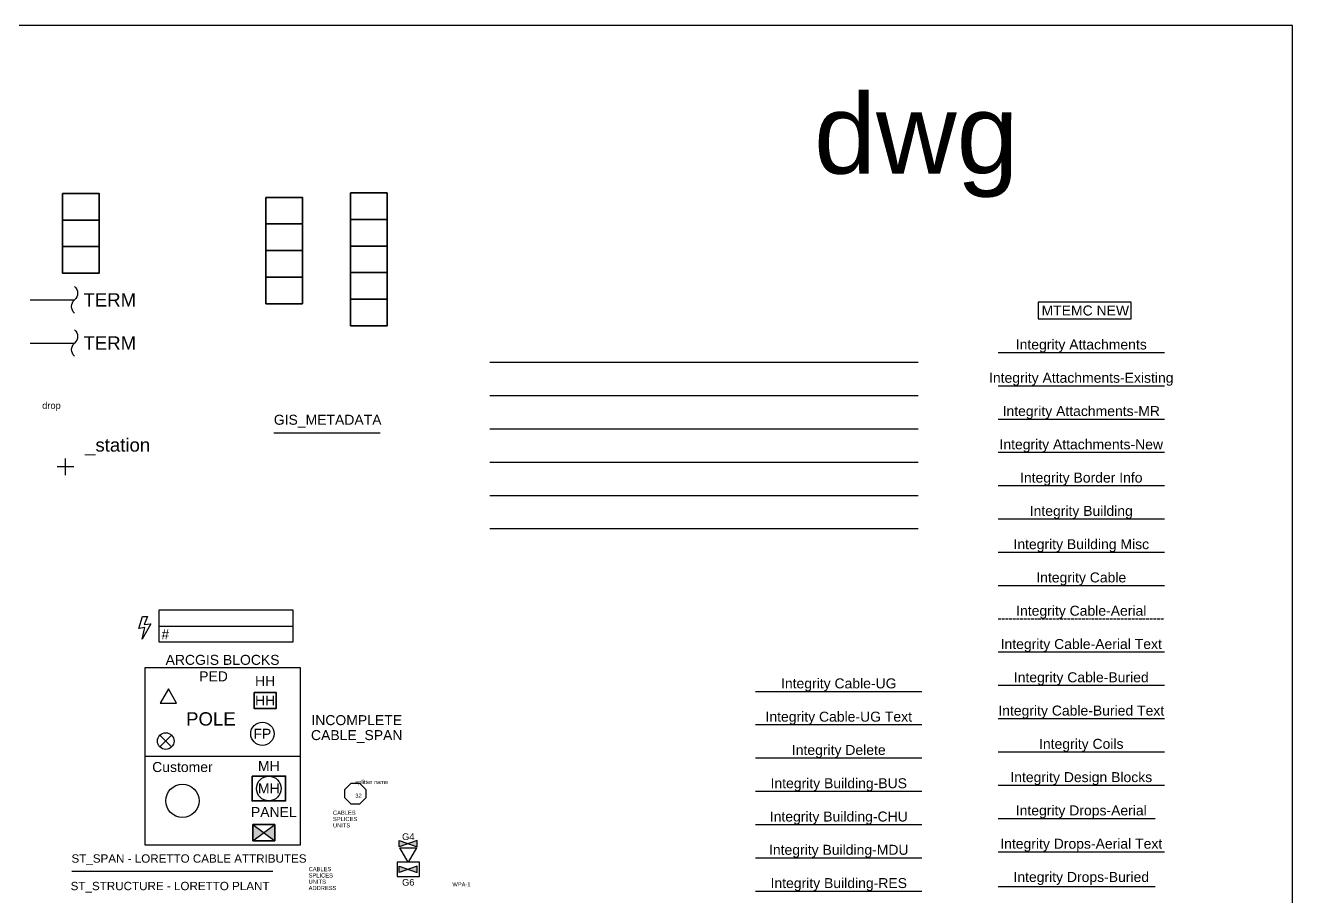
# Model space of a CAD drawing. Header units: inches. Extents: x 29 to 22121, y 36 to 12095.
# Drawn here: x 12860 to 13622, y 7367 to 7891 of the extents above; entities that cross this region are included whole.
import ezdxf
from ezdxf.enums import TextEntityAlignment as Align
from ezdxf.lldxf.tags import DXFTag

# ---------------------------------------------------------------- set-up
doc = ezdxf.new("R2018")
doc.units = ezdxf.units.IN
doc.header["$MEASUREMENT"] = 0
doc.linetypes.add('DASHDOT', pattern=[1, 0.5, -0.25, 0, -0.25])
doc.linetypes.add('HIDDEN', pattern=[0.375, 0.25, -0.125])
for name, color, linetype in [('_ArcPole', 6, 'Continuous'), ('Cables - Aerial', 1, 'Continuous'), ('Customers', 30, 'Continuous'), ('Integrity Attachments', 2, 'Continuous'), ('Integrity Attachments-Existing', 2, 'Continuous'), ('Integrity Attachments-MR', 1, 'Continuous'), ('Integrity Attachments-New', 4, 'Continuous'), ('Integrity Border Info', 40, 'HIDDEN'), ('Integrity Building', 3, 'Continuous'), ('Integrity Building Misc', 6, 'Continuous'), ('Integrity Building-BUS', 3, 'Continuous'), ('Integrity Building-CHU', 3, 'Continuous'), ('Integrity Building-MDU', 3, 'Continuous'), ('Integrity Building-RES', 3, 'Continuous'), ('Integrity Cable', 12, 'Continuous'), ('Integrity Cable-Aerial', 12, 'DASHDOT'), ('Integrity Cable-Aerial Text', 12, 'Continuous'), ('Integrity Cable-Buried', 12, 'Continuous'), ('Integrity Cable-Buried Text', 12, 'Continuous'), ('Integrity Coils', 12, 'Continuous'), ('Integrity Delete', 8, 'Continuous'), ('Integrity Design Blocks', 30, 'Continuous'), ('Integrity Drops-Aerial', 5, 'HIDDEN'), ('Integrity Drops-Aerial Text', 5, 'Continuous'), ('Integrity Drops-Buried', 32, 'HIDDEN'), ('Integrity Export  - ST_Structure', 7, 'Continuous'), ('Integrity Export - ST_Span', 7, 'Continuous'), ('Integrity Pole-Owner', 40, 'Continuous'), ('Integrity Proposed', 12, 'Continuous'), ('Integrity SmartGrid', 1, 'Continuous'), ('Integrity Terminals', 4, 'Continuous'), ('Utility - COMM', 40, 'Continuous'), ('Utility - GAS', 50, 'GAS_LINE'), ('Utility - PWR', 12, 'PWR_LINE'), ('Utility - STM Sewer', 80, 'STM_LINE'), ('Utility - SWR', 64, 'SWR_LINE'), ('Utility - WTR', 150, 'WTR_LINE')]:
    doc.layers.add(name, color=color, linetype=linetype)
doc.styles.get("Standard").update_dxf_attribs({"font": 'arial.ttf'})
tags = doc.linetypes.add('GAS_LINE', pattern='A,0.5,-0.2,["GAS",Standard,S=0.1,R=0,X=-0.1,Y=-0.05],-0.25', length=0.95).pattern_tags.tags
tags[6] = DXFTag(74, 10)
tags = doc.linetypes.add('PWR_LINE', pattern='A,0.5,-0.2,["PWR",Standard,S=0.1,R=0,X=-0.1,Y=-0.05],-0.25', length=0.95).pattern_tags.tags
tags[6] = DXFTag(74, 10)
tags = doc.linetypes.add('STM_LINE', pattern='A,0.5,-0.2,["STM",Standard,S=0.1,R=0,X=-0.1,Y=-0.05],-0.25', length=0.95).pattern_tags.tags
tags[6] = DXFTag(74, 10)
tags = doc.linetypes.add('SWR_LINE', pattern='A,0.5,-0.2,["SWR",Standard,S=0.1,R=0,X=-0.1,Y=-0.05],-0.25', length=0.95).pattern_tags.tags
tags[6] = DXFTag(74, 10)
tags = doc.linetypes.add('WTR_LINE', pattern='A,0.5,-0.2,["WTR",Standard,S=0.1,R=0,X=-0.1,Y=-0.05],-0.25', length=0.95).pattern_tags.tags
tags[6] = DXFTag(74, 10)

# ---------------------------------------------------------------- blocks, each defined once
blk = doc.blocks.new('SS-11x17')
blk.add_lwpolyline([(0, 0), (1650, 0), (1650, 1050), (0, 1050)], close=True)
blk.add_attdef('DWG_NUM', text='', height=48).set_placement((1423.83, 960.88), align=Align.CENTER)
blk = doc.blocks.new('TERM')
blk.add_line((6.38, 0), (33.05, 0))
for points in [[(33.05, 8, -0.450253), (33.05, 0)], [(33.05, -8, -0.450253), (33.05, 0)]]:
    blk.add_lwpolyline(points, format="xyb")
blk.add_attdef('NUMBER', text='', height=8).set_placement((38.4, 0), align=Align.MIDDLE_LEFT)
at = {"flags": 1}
blk.add_attdef('LIST', text='', height=8, dxfattribs=at).set_placement((38.4, -11.34), align=Align.MIDDLE_LEFT)
blk = doc.blocks.new('load block')
at = {"lineweight": 35}
for points in [[(-5.47, 11.99), (5.47, 11.99), (5.47, 4), (-5.47, 4)], [(-5.47, 4), (5.47, 4), (5.47, -4), (-5.47, -4)], [(-5.47, -4), (5.47, -4), (5.47, -11.99), (-5.47, -11.99)]]:
    blk.add_lwpolyline(points, close=True, dxfattribs=at)
for tag, p in [('PASSED', (0, 7.99)), ('NEEDED', (0, 0)), ('SIZE', (0, -7.99))]:
    blk.add_attdef(tag, text='', height=3, dxfattribs=at).set_placement(p, align=Align.MIDDLE_CENTER)
blk = doc.blocks.new('_station')
for p, q in [((5, 0), (-5, 0)), ((0, -5), (0, 5))]:
    blk.add_line(p, q)
blk.add_attdef('TYPE', text='', height=8).set_placement((11.76, 13.16), align=Align.MIDDLE_LEFT)
at = {"flags": 1}
for tag, p in [('DIST', (10.74, 2.57)), ('OFFSET', (10.74, -5.94))]:
    blk.add_attdef(tag, text='', height=6, dxfattribs=at).set_placement(p, align=Align.MIDDLE_LEFT)
blk = doc.blocks.new('Drop')
for tag, p in [('TYPE', (0, 0)), ('LENGTH', (0, -6.5))]:
    blk.add_attdef(tag, text='', height=4).set_placement(p, align=Align.BOTTOM_CENTER)
blk = doc.blocks.new('testblock')
at = {"lineweight": 35}
for points in [[(-10.93, 31.97), (10.93, 31.97), (10.93, 15.99), (-10.93, 15.99)], [(-10.93, 15.99), (10.93, 15.99), (10.93, 0), (-10.93, 0)], [(-10.93, 0), (10.93, 0), (10.93, -15.99), (-10.93, -15.99)], [(-10.93, -15.99), (10.93, -15.99), (10.93, -31.97), (-10.93, -31.97)]]:
    blk.add_lwpolyline(points, close=True, dxfattribs=at)
for tag, p in [('RES', (0, 23.98)), ('BUS', (0, 7.99)), ('NEEDED', (0, -7.99)), ('SIZE', (0, -23.98))]:
    blk.add_attdef(tag, text='', height=6, dxfattribs=at).set_placement(p, align=Align.MIDDLE_CENTER)
blk = doc.blocks.new('loadblock2')
at = {"lineweight": 35}
for points in [[(-10.93, 0), (10.93, 0), (10.93, -15.99), (-10.93, -15.99)], [(-10.93, -15.99), (10.93, -15.99), (10.93, -31.97), (-10.93, -31.97)], [(-10.93, -31.97), (10.93, -31.97), (10.93, -47.96), (-10.93, -47.96)], [(-10.93, -47.96), (10.93, -47.96), (10.93, -63.95), (-10.93, -63.95)], [(-10.93, -63.95), (10.93, -63.95), (10.93, -79.94), (-10.93, -79.94)]]:
    blk.add_lwpolyline(points, close=True, dxfattribs=at)
for tag, p in [('SG', (0, -7.99)), ('RES', (0, -23.98)), ('BUS', (0, -39.97)), ('NEEDED', (0, -55.96)), ('SIZE', (0, -71.94))]:
    blk.add_attdef(tag, text='', height=6, dxfattribs=at).set_placement(p, align=Align.MIDDLE_CENTER)
blk = doc.blocks.new('sPole')
for p, q in [((-3.54, 3.54), (3.54, -3.54)), ((-3.54, -3.54), (3.54, 3.54))]:
    blk.add_line(p, q)
blk.add_circle((0, 0), 5)
for tag, p in [('STATUS', (27.14, 24.85)), ('POLENUM', (27.14, 13.3))]:
    blk.add_attdef(tag, text='', height=8).set_placement(p, align=Align.MIDDLE_CENTER)
at = {"flags": 1}
for tag, p in [('OWNER', (26.48, 0.97)), ('OWNER_NUM', (26.48, -7.53)), ('OTHER_NUM', (26.48, -16.04)), ('HEIGHT_CLASS', (26.48, -24.54)), ('YEAR', (26.48, -33.05)), ('LATLONG', (26.48, -41.55)), ('GROUND', (26.48, -50.06))]:
    blk.add_attdef(tag, text='', height=6, dxfattribs=at).set_placement(p, align=Align.MIDDLE_LEFT)
for tag, p in [('NEU', (0.36, -12.43)), ('TF', (0.36, -17.49)), ('LP', (0.36, -22.55)), ('ANTENNA', (0.36, -27.61)), ('SLCIR', (0.36, -32.68)), ('SL', (0.36, -37.74)), ('COMM01', (0.36, -47.86)), ('NEW', (0.36, -42.8)), ('COMM02', (0.36, -52.93)), ('COMM03', (0.36, -57.99)), ('COMM04', (0.36, -63.05)), ('COMM05', (0.36, -68.11)), ('COMM06', (0.36, -73.18)), ('COMM07', (0.36, -78.24)), ('COMM08', (0.36, -83.3)), ('NOTE', (0.36, -88.36))]:
    blk.add_attdef(tag, text='', height=3.37, dxfattribs=at).set_placement(p, align=Align.BOTTOM_CENTER)
at = {"lineweight": 30, "flags": 104}
for tag, p in [('CABLES', (42.82, -63.07)), ('SPLICES', (42.82, -68.14)), ('UNITS', (42.82, -73.19))]:
    blk.add_attdef(tag, text='', height=3.37, dxfattribs=at).set_placement(p, align=Align.BOTTOM_CENTER)
blk = doc.blocks.new('Customer')
blk.add_circle((0, 0), 10)
for tag, height, p in [('HOUSE', 6, (0, 20.33)), ('SYMBOL', 10, (0, 0))]:
    blk.add_attdef(tag, text='', height=height).set_placement(p, align=Align.MIDDLE_CENTER)
at = {"flags": 1}
for tag, p in [('ROAD', (19.11, 6.9)), ('NOTE', (19.11, -3.42)), ('COUNT', (19.11, -13.75)), ('TYPE', (19.11, -24.08))]:
    blk.add_attdef(tag, text='', height=6, dxfattribs=at).set_placement(p, align=Align.MIDDLE_LEFT)
blk = doc.blocks.new('sPed')
blk.add_lwpolyline([(5, -2.89), (0, 5.77), (-5, -2.89)], close=True)
for tag, p in [('STATUS', (27.14, 21.96)), ('PEDNUM', (27.14, 13.3))]:
    blk.add_attdef(tag, text='', height=6).set_placement(p, align=Align.MIDDLE_CENTER)
at = {"flags": 1}
for tag, p in [('TYPE', (26.48, 0.97)), ('LATLONG', (26.48, -5.4)), ('GROUND', (26.48, -11.78))]:
    blk.add_attdef(tag, text='', height=4.5, dxfattribs=at).set_placement(p, align=Align.MIDDLE_LEFT)
at = {"lineweight": 30, "flags": 104}
for tag, p in [('SPLICES', (38.5, -23.53)), ('CABLES', (38.5, -19.73)), ('UNITS', (38.5, -27.32))]:
    blk.add_attdef(tag, text='', height=2.53, dxfattribs=at).set_placement(p, align=Align.BOTTOM_CENTER)
blk = doc.blocks.new('sHH')
at = {"lineweight": 35}
blk.add_lwpolyline([(-6.57, 4.87), (6.57, 4.87), (6.57, -4.87), (-6.57, -4.87)], close=True, dxfattribs=at)
blk.add_text('HH', height=6).set_placement((0, 0), align=Align.MIDDLE_CENTER)
blk.add_attdef('STATUS', text='', height=6).set_placement((0, 20.38), align=Align.MIDDLE_CENTER)
blk.add_attdef('HHNUM', text='', height=6, dxfattribs=at).set_placement((0, 11.72), align=Align.MIDDLE_CENTER)
at = {"lineweight": 35, "flags": 1}
for tag, p in [('TYPE', (19.91, 4.94)), ('LATLONG', (19.91, -0.85))]:
    blk.add_attdef(tag, text='', height=4.5, dxfattribs=at).set_placement(p, align=Align.MIDDLE_LEFT)
at = {"flags": 1}
blk.add_attdef('GROUND', text='', height=4.5, dxfattribs=at).set_placement((19.91, -7.23), align=Align.MIDDLE_LEFT)
at = {"lineweight": 30, "flags": 104}
for tag, p in [('CABLES', (31.98, -16.01)), ('SPLICES', (31.98, -19.81)), ('UNITS', (31.98, -23.6))]:
    blk.add_attdef(tag, text='', height=2.53, dxfattribs=at).set_placement(p, align=Align.BOTTOM_CENTER)
blk = doc.blocks.new('sFP')
blk.add_circle((0, 0), 7)
blk.add_text('FP', height=6).set_placement((0, 0), align=Align.MIDDLE_CENTER)
at = {"lineweight": 35, "flags": 1}
blk.add_attdef('ROUTE', text='', height=6, dxfattribs=at).set_placement((20.24, 24.47), align=Align.MIDDLE_CENTER)
blk.add_attdef('NUMBER', text='', height=6).set_placement((21.32, 15.25), align=Align.MIDDLE_CENTER)
at = {"flags": 1}
for tag, p in [('TYPE', (17.49, -1.23)), ('LATLONG', (17.49, -7.61)), ('GROUND', (17.49, -13.99))]:
    blk.add_attdef(tag, text='', height=4.5, dxfattribs=at).set_placement(p, align=Align.MIDDLE_LEFT)
at = {"lineweight": 30, "flags": 104}
for tag, p in [('SPLICES', (29.51, -25.74)), ('CABLES', (29.51, -21.94)), ('UNITS', (29.51, -29.52))]:
    blk.add_attdef(tag, text='', height=2.53, dxfattribs=at).set_placement(p, align=Align.BOTTOM_CENTER)
blk = doc.blocks.new('iClosure')
h = blk.add_hatch(color=256)
h.dxf.hatch_style = 1
h.paths.add_polyline_path([(0, 0), (-5.43, 1.97), (-5.43, -1.97)])
h.paths.add_polyline_path([(5.43, 1.97), (0, 0), (5.43, -1.97)])
blk.add_lwpolyline([(5.43, -1.97), (5.43, 1.97), (-5.43, -1.97), (-5.43, 1.97), (5.43, -1.97)])
blk.add_attdef('TYPE', text='', height=4).set_placement((0, 2.75), align=Align.BOTTOM_CENTER)
blk = doc.blocks.new('iLHH')
blk.add_lwpolyline([(-6.69, -4.28), (6.69, -4.28), (6.69, 4.28), (-6.69, 4.28)], close=True)
at = {"flags": 1}
blk.add_attdef('SIZE', text='', height=4, dxfattribs=at).set_placement((-6.81, 20.6), align=Align.TOP_LEFT)
at = {"lineweight": 30, "flags": 106}
blk.add_attdef('NUMBER', text='', height=6, dxfattribs=at).set_placement((0, 11.04), align=Align.MIDDLE_CENTER)
blk = doc.blocks.new('iLPED')
blk.add_lwpolyline([(-5, -8.66), (0, 0), (5, -8.66)], close=True)
at = {"flags": 1}
blk.add_attdef('SIZE', text='', height=4, dxfattribs=at).set_placement((-6.81, -22.07), align=Align.TOP_LEFT)
at = {"lineweight": 30, "flags": 106}
blk.add_attdef('NUMBER', text='', height=6, dxfattribs=at).set_placement((0, -16.77), align=Align.MIDDLE_CENTER)
blk = doc.blocks.new('iSplitter')
blk.add_lwpolyline([(-6.24, 2.58), (-2.58, 6.24), (2.58, 6.24), (6.24, 2.58), (6.24, -2.58), (2.58, -6.24), (-2.58, -6.24), (-6.24, -2.58), (-6.24, 2.58)])
at = {"lineweight": 30, "flags": 104}
blk.add_attdef('CLOSURE', text='', height=6, dxfattribs=at).set_placement((0, 8.24), align=Align.BOTTOM_CENTER)
at = {"lineweight": 30, "flags": 106}
blk.add_attdef('SZ', text='', height=6, dxfattribs=at).set_placement((0, 0), align=Align.MIDDLE_CENTER)
blk = doc.blocks.new('SG')
blk.add_lwpolyline([(10.11, 17.51), (90.41, 17.51), (90.41, -1.92), (10.11, -1.92)], close=True)
for points in [[(0.21, 13.56), (3.06, 13.56), (1.17, 8.68), (5.12, 9.23), (0, 0), (1.61, 6.97), (-2.06, 6.38), (0.21, 13.56)], [(10.11, 7.79), (90.41, 7.79)]]:
    blk.add_lwpolyline(points)
blk.add_text('#', height=6).set_placement((11.54, -1.92), align=Align.BOTTOM_LEFT)
for tag, p in [('TYPE', (50.26, 7.79)), ('NAME', (50.26, -1.92))]:
    blk.add_attdef(tag, text='', height=6).set_placement(p, align=Align.BOTTOM_CENTER)
at = {"flags": 1}
blk.add_attdef('COORDS', text='', height=6, dxfattribs=at).set_placement((50.26, -11.63), align=Align.BOTTOM_CENTER)
blk = doc.blocks.new('sPanel')
h = blk.add_hatch(color=256)
h.dxf.hatch_style = 1
h.paths.add_polyline_path([(-6.57, -4.87), (0, 0), (-6.57, 4.87)])
h.paths.add_polyline_path([(6.57, -4.87), (6.57, 4.87), (0, 0)])
at = {"lineweight": 35}
blk.add_lwpolyline([(-6.57, 4.87), (6.57, 4.87), (6.57, -4.87), (-6.57, -4.87)], close=True, dxfattribs=at)
for points in [[(-6.57, 4.87), (6.57, -4.87)], [(-6.57, -4.87), (6.57, 4.87)]]:
    blk.add_lwpolyline(points)
for tag, p in [('STATUS', (33.71, 21.06)), ('NUMBER', (33.71, 12.4))]:
    blk.add_attdef(tag, text='', height=6).set_placement(p, align=Align.MIDDLE_CENTER)
at = {"flags": 1}
for tag, p in [('TYPE', (14.9, 0.07)), ('LATLONG', (14.9, -6.31)), ('GROUND', (14.9, -12.69))]:
    blk.add_attdef(tag, text='', height=4.5, dxfattribs=at).set_placement(p, align=Align.MIDDLE_LEFT)
at = {"lineweight": 30, "flags": 104}
for tag, p in [('CABLES', (26.92, -20.64)), ('SPLICES', (26.92, -24.43)), ('UNITS', (26.92, -28.22)), ('ADDRESS', (26.92, -32.01))]:
    blk.add_attdef(tag, text='', height=2.53, dxfattribs=at).set_placement(p, align=Align.BOTTOM_CENTER)
blk = doc.blocks.new('sMH')
at = {"lineweight": 35}
blk.add_lwpolyline([(-10.05, 7.45), (10.05, 7.45), (10.05, -7.45), (-10.05, -7.45)], close=True, dxfattribs=at)
blk.add_circle((0, 0), 7.38)
blk.add_text('MH', height=6).set_placement((0, 0), align=Align.MIDDLE_CENTER)
blk.add_attdef('STATUS', text='', height=6).set_placement((0, 25.25), align=Align.MIDDLE_CENTER)
blk.add_attdef('MHNUM', text='', height=6, dxfattribs=at).set_placement((0, 16.59), align=Align.MIDDLE_CENTER)
at = {"lineweight": 35, "flags": 1}
for tag, p in [('TYPE', (26.48, 7.66)), ('LATLONG', (26.48, 1.86))]:
    blk.add_attdef(tag, text='', height=4.5, dxfattribs=at).set_placement(p, align=Align.MIDDLE_LEFT)
at = {"flags": 1}
blk.add_attdef('GROUND', text='', height=4.5, dxfattribs=at).set_placement((26.48, -4.52), align=Align.MIDDLE_LEFT)
at = {"lineweight": 30, "flags": 104}
for tag, p in [('CABLES', (38.55, -13.3)), ('SPLICES', (38.55, -17.1)), ('UNITS', (38.55, -20.89))]:
    blk.add_attdef(tag, text='', height=2.53, dxfattribs=at).set_placement(p, align=Align.BOTTOM_CENTER)
blk = doc.blocks.new('cable_span')
at = {"flags": 1}
for tag, p in [('POLENUM', (0, 18)), ('SEGMENT', (0, 9))]:
    blk.add_attdef(tag, text='', height=6, dxfattribs=at).set_placement(p, align=Align.BOTTOM_CENTER)
blk.add_attdef('LENGTH', text='', height=6).set_placement((0, 0), align=Align.BOTTOM_CENTER)

msp = doc.modelspace()

# ---------------------------------------------------------------- linework, layer by layer
msp.add_lwpolyline([(13009.39, 7645.92), (13073.37, 7645.92)])
msp.add_lwpolyline([(12931.79, 7398.32), (13025.35, 7398.32), (13025.35, 7504.6), (12931.79, 7504.6)], close=True)
at = {"layer": 'Cables - Aerial'}
msp.add_line((12931.79, 7451.46), (13025.35, 7451.46), dxfattribs=at)
at = {"layer": 'Integrity Attachments'}
msp.add_line((13444.61, 7694.13), (13544.61, 7694.13), dxfattribs=at)
at = {"layer": 'Integrity Attachments-Existing'}
msp.add_line((13444.61, 7674.13), (13544.61, 7674.13), dxfattribs=at)
at = {"layer": 'Integrity Attachments-MR'}
msp.add_line((13444.61, 7654.13), (13544.61, 7654.13), dxfattribs=at)
at = {"layer": 'Integrity Attachments-New'}
msp.add_line((13444.61, 7634.13), (13544.61, 7634.13), dxfattribs=at)
at = {"layer": 'Integrity Border Info'}
msp.add_line((13444.61, 7614.13), (13544.61, 7614.13), dxfattribs=at)
at = {"layer": 'Integrity Building'}
msp.add_line((13444.61, 7594.13), (13544.61, 7594.13), dxfattribs=at)
at = {"layer": 'Integrity Building Misc'}
msp.add_line((13444.61, 7574.13), (13544.61, 7574.13), dxfattribs=at)
at = {"layer": 'Integrity Building-BUS'}
msp.add_line((13298.88, 7430.46), (13398.88, 7430.46), dxfattribs=at)
at = {"layer": 'Integrity Building-CHU'}
msp.add_line((13298.88, 7410.46), (13398.88, 7410.46), dxfattribs=at)
at = {"layer": 'Integrity Building-MDU'}
msp.add_line((13298.88, 7390.46), (13398.88, 7390.46), dxfattribs=at)
at = {"layer": 'Integrity Building-RES'}
msp.add_line((13298.88, 7370.46), (13398.88, 7370.46), dxfattribs=at)
at = {"layer": 'Integrity Cable'}
msp.add_line((13444.61, 7554.13), (13544.61, 7554.13), dxfattribs=at)
at = {"layer": 'Integrity Cable-Aerial'}
msp.add_line((13444.61, 7534.13), (13544.61, 7534.13), dxfattribs=at)
at = {"layer": 'Integrity Cable-Aerial Text'}
msp.add_line((13444.61, 7514.13), (13544.61, 7514.13), dxfattribs=at)
at = {"layer": 'Integrity Cable-Buried'}
for p, q in [((13298.88, 7490.46), (13398.88, 7490.46)), ((13444.61, 7494.13), (13544.61, 7494.13))]:
    msp.add_line(p, q, dxfattribs=at)
at = {"layer": 'Integrity Cable-Buried Text'}
for p, q in [((13444.61, 7474.13), (13544.61, 7474.13)), ((13298.88, 7470.46), (13398.88, 7470.46))]:
    msp.add_line(p, q, dxfattribs=at)
at = {"layer": 'Integrity Coils'}
msp.add_line((13444.61, 7454.13), (13544.61, 7454.13), dxfattribs=at)
at = {"layer": 'Integrity Delete'}
msp.add_line((13298.88, 7450.46), (13398.88, 7450.46), dxfattribs=at)
at = {"layer": 'Integrity Design Blocks'}
msp.add_line((13444.61, 7434.13), (13544.61, 7434.13), dxfattribs=at)
at = {"layer": 'Integrity Drops-Aerial'}
msp.add_lwpolyline([(13444.61, 7414.13), (13494.61, 7414.13), (13539, 7414.13)], dxfattribs=at)
at = {"layer": 'Integrity Drops-Aerial Text'}
msp.add_line((13444.61, 7394.13), (13544.61, 7394.13), dxfattribs=at)
at = {"layer": 'Integrity Drops-Buried'}
msp.add_lwpolyline([(13444.61, 7373.18), (13494.61, 7373.18), (13539, 7373.18)], dxfattribs=at)
at = {"layer": 'Integrity Export - ST_Span'}
msp.add_lwpolyline([(12887.9, 7382.4), (13008.72, 7382.4)], dxfattribs=at)
at = {"layer": 'Integrity Pole-Owner'}
msp.add_lwpolyline([(13468.75, 7714.26), (13524.65, 7714.26), (13524.65, 7724.26), (13468.75, 7724.26), (13468.75, 7714.26)], dxfattribs=at)
at = {"layer": 'Utility - COMM', "ltscale": 2}
msp.add_lwpolyline([(13139.11, 7688.26), (13396.6, 7688.26)], dxfattribs=at)
at = {"layer": 'Utility - GAS', "ltscale": 2}
msp.add_lwpolyline([(13139.11, 7668.26), (13396.6, 7668.26)], dxfattribs=at)
at = {"layer": 'Utility - PWR', "ltscale": 2}
msp.add_lwpolyline([(13139.11, 7648.26), (13396.6, 7648.26)], dxfattribs=at)
at = {"layer": 'Utility - STM Sewer', "ltscale": 2}
msp.add_lwpolyline([(13139.11, 7628.26), (13396.6, 7628.26)], dxfattribs=at)
at = {"layer": 'Utility - SWR', "ltscale": 2}
msp.add_lwpolyline([(13139.11, 7608.26), (13396.6, 7608.26)], dxfattribs=at)
at = {"layer": 'Utility - WTR', "ltscale": 2}
msp.add_lwpolyline([(13139.11, 7588.26), (13396.6, 7588.26)], dxfattribs=at)

# ---------------------------------------------------------------- block references
for name, p, values in [('SS-11x17', (11971.65, 6840.71), {'DWG_NUM': 'dwg'}), ('Drop', (12875.75, 7659.05), {'TYPE': 'drop'}), ('_station', (12884.18, 7625.37), {'TYPE': '_station'}), ('sPed', (12945.98, 7486.19), {'PEDNUM': 'PED'}), ('sHH', (13004.13, 7484.98), {'HHNUM': 'HH'})]:
    msp.add_blockref(name, p).add_auto_attribs(values)
at = {"xscale": 2, "yscale": 2, "zscale": 2}
msp.add_blockref('load block', (12893.38, 7765.73), dxfattribs=at)
for name, p in [('testblock', (13015.59, 7755.37)), ('loadblock2', (13066.48, 7790.05)), ('sFP', (13002.5, 7464.99))]:
    msp.add_blockref(name, p)
ref = msp.add_blockref('cable_span', (13059.19, 7459.37))
ref.add_attrib('LENGTH', 'CABLE_SPAN', dxfattribs={"height": 6}).set_placement((13059.19, 7459.37), align=Align.BOTTOM_CENTER)
ref.add_attrib('STATUS', 'INCOMPLETE', dxfattribs={"color": 1, "height": 6}).set_placement((13059.19, 7468.37), align=Align.BOTTOM_CENTER)
ref = msp.add_blockref('sMH', (13006.36, 7432.1))
ref.add_attrib('MHNUM', 'MH', dxfattribs={"lineweight": 35, "height": 6}).set_placement((13006.36, 7445.58), align=Align.MIDDLE_CENTER)
lines = msp.add_mtext('CABLES', dxfattribs={"insert": (13044.92, 7418.8), "char_height": 2.5, "attachment_point": 1})
ref.add_attrib('CABLES', '', (13044.92, 7418.8), dxfattribs={"flags": 104}).embed_mtext(lines)
lines = msp.add_mtext('SPLICES', dxfattribs={"insert": (13044.92, 7415.01), "char_height": 2.5, "attachment_point": 1})
ref.add_attrib('SPLICES', '', (13044.92, 7415.01), dxfattribs={"flags": 104}).embed_mtext(lines)
lines = msp.add_mtext('UNITS', dxfattribs={"insert": (13044.92, 7411.22), "char_height": 2.5, "attachment_point": 1})
ref.add_attrib('UNITS', '', (13044.92, 7411.22), dxfattribs={"flags": 104}).embed_mtext(lines)
ref = msp.add_blockref('iSplitter', (13058.36, 7429.01))
lines = msp.add_mtext('32', dxfattribs={"insert": (13058.36, 7429.01), "char_height": 2.5, "attachment_point": 1})
ref.add_attrib('SZ', '', (13058.36, 7429.01), dxfattribs={"flags": 104}).embed_mtext(lines)
lines = msp.add_mtext('splitter name', dxfattribs={"insert": (13058.36, 7437.25), "char_height": 2.5, "attachment_point": 1})
ref.add_attrib('CLOSURE', '', (13058.36, 7437.25), dxfattribs={"flags": 104}).embed_mtext(lines)
ref = msp.add_blockref('sPanel', (13003.38, 7405.54))
ref.add_attrib('NUMBER', 'PANEL', dxfattribs={"height": 6}).set_placement((13009.37, 7417.94), align=Align.MIDDLE_CENTER)
lines = msp.add_mtext('CABLES', dxfattribs={"insert": (13030.3, 7384.9), "char_height": 2.5, "attachment_point": 1})
ref.add_attrib('CABLES', '', (13030.3, 7384.9), dxfattribs={"flags": 104}).embed_mtext(lines)
lines = msp.add_mtext('SPLICES', dxfattribs={"insert": (13030.3, 7381.1), "char_height": 2.5, "attachment_point": 1})
ref.add_attrib('SPLICES', '', (13030.3, 7381.1), dxfattribs={"flags": 104}).embed_mtext(lines)
lines = msp.add_mtext('UNITS', dxfattribs={"insert": (13030.3, 7377.32), "char_height": 2.5, "attachment_point": 1})
ref.add_attrib('UNITS', '', (13030.3, 7377.32), dxfattribs={"flags": 104}).embed_mtext(lines)
lines = msp.add_mtext('ADDRESS', dxfattribs={"insert": (13030.3, 7373.53), "char_height": 2.5, "attachment_point": 1})
ref.add_attrib('ADDRESS', '', (13030.3, 7373.53), dxfattribs={"flags": 104}).embed_mtext(lines)
at = {"layer": '_ArcPole'}
msp.add_blockref('sPole', (12944.42, 7460.62), dxfattribs=at).add_auto_attribs({'POLENUM': 'POLE'})
at = {"layer": 'Customers'}
msp.add_blockref('Customer', (12954.44, 7424.67), dxfattribs=at).add_auto_attribs({'HOUSE': 'Customer'})
at = {"layer": 'Integrity Cable-Buried'}
msp.add_blockref('TERM', (12856.57, 7699.81), dxfattribs=at).add_auto_attribs({'NUMBER': 'TERM'})
at = {"layer": 'Integrity Proposed'}
ref = msp.add_blockref('iClosure', (13090.16, 7398.94), dxfattribs=at)
ref.add_attrib('TYPE', 'G4', dxfattribs={"layer": '0', "height": 4}).set_placement((13090.16, 7399.93), align=Align.BOTTOM_CENTER)
at = {"layer": 'Integrity Proposed', "rotation": 180}
msp.add_blockref('iLPED', (13090.16, 7387.8), dxfattribs=at)
at = {"layer": 'Integrity Proposed'}
ref = msp.add_blockref('iLHH', (13090.16, 7383.52), dxfattribs=at)
lines = msp.add_mtext('WPA-1', dxfattribs={"layer": '0', "insert": (13116.67, 7375.74), "char_height": 2.5, "attachment_point": 1})
ref.add_attrib('NUMBER', '', (13116.67, 7375.74), dxfattribs={"flags": 104}).embed_mtext(lines)
ref = msp.add_blockref('iClosure', (13090.16, 7383.52), dxfattribs=at)
ref.add_attrib('TYPE', 'G6', dxfattribs={"layer": '0', "height": 4}).set_placement((13090.16, 7372.5), align=Align.BOTTOM_CENTER)
at = {"layer": 'Integrity SmartGrid'}
msp.add_blockref('SG', (12930.31, 7521.9), dxfattribs=at)
at = {"layer": 'Integrity Terminals'}
msp.add_blockref('TERM', (12856.57, 7725.74), dxfattribs=at).add_auto_attribs({'NUMBER': 'TERM'})

# ---------------------------------------------------------------- texts
at = {"insert": (13009.36, 7656.69), "char_height": 6, "attachment_point": 1}
msp.add_mtext_dynamic_manual_height_columns('GIS_METADATA', width=32.5948, gutter_width=30, heights=[0], dxfattribs=at)
at = {"layer": 'Integrity Attachments'}
msp.add_text('Integrity Attachments', height=6, dxfattribs=at).set_placement((13494.61, 7694.13), align=Align.BOTTOM_CENTER)
at = {"layer": 'Integrity Attachments-Existing'}
msp.add_text('Integrity Attachments-Existing', height=6, dxfattribs=at).set_placement((13494.61, 7674.13), align=Align.BOTTOM_CENTER)
at = {"layer": 'Integrity Attachments-MR'}
msp.add_text('Integrity Attachments-MR', height=6, dxfattribs=at).set_placement((13494.61, 7654.13), align=Align.BOTTOM_CENTER)
at = {"layer": 'Integrity Attachments-New'}
msp.add_text('Integrity Attachments-New', height=6, dxfattribs=at).set_placement((13494.61, 7634.13), align=Align.BOTTOM_CENTER)
at = {"layer": 'Integrity Border Info'}
msp.add_text('Integrity Border Info', height=6, dxfattribs=at).set_placement((13494.61, 7614.13), align=Align.BOTTOM_CENTER)
at = {"layer": 'Integrity Building'}
msp.add_text('Integrity Building', height=6, dxfattribs=at).set_placement((13494.61, 7594.13), align=Align.BOTTOM_CENTER)
at = {"layer": 'Integrity Building Misc'}
msp.add_text('Integrity Building Misc', height=6, dxfattribs=at).set_placement((13494.61, 7574.13), align=Align.BOTTOM_CENTER)
at = {"layer": 'Integrity Building-BUS'}
msp.add_text('Integrity Building-BUS', height=6, dxfattribs=at).set_placement((13348.88, 7430.46), align=Align.BOTTOM_CENTER)
at = {"layer": 'Integrity Building-CHU'}
msp.add_text('Integrity Building-CHU', height=6, dxfattribs=at).set_placement((13348.88, 7410.46), align=Align.BOTTOM_CENTER)
at = {"layer": 'Integrity Building-MDU'}
msp.add_text('Integrity Building-MDU', height=6, dxfattribs=at).set_placement((13348.88, 7390.46), align=Align.BOTTOM_CENTER)
at = {"layer": 'Integrity Building-RES'}
msp.add_text('Integrity Building-RES', height=6, dxfattribs=at).set_placement((13348.88, 7370.46), align=Align.BOTTOM_CENTER)
at = {"layer": 'Integrity Cable'}
msp.add_text('Integrity Cable', height=6, dxfattribs=at).set_placement((13494.61, 7554.13), align=Align.BOTTOM_CENTER)
at = {"layer": 'Integrity Cable-Aerial'}
msp.add_text('Integrity Cable-Aerial', height=6, dxfattribs=at).set_placement((13494.61, 7534.13), align=Align.BOTTOM_CENTER)
at = {"layer": 'Integrity Cable-Aerial Text'}
msp.add_text('Integrity Cable-Aerial Text', height=6, dxfattribs=at).set_placement((13494.61, 7514.13), align=Align.BOTTOM_CENTER)
at = {"layer": 'Integrity Cable-Buried'}
for s, p in [('ARCGIS BLOCKS', (12978.57, 7504.6)), ('Integrity Cable-Buried', (13494.61, 7494.13)), ('Integrity Cable-UG', (13348.88, 7490.46))]:
    msp.add_text(s, height=6, dxfattribs=at).set_placement(p, align=Align.BOTTOM_CENTER)
at = {"layer": 'Integrity Cable-Buried Text'}
for s, p in [('Integrity Cable-Buried Text', (13494.61, 7474.13)), ('Integrity Cable-UG Text', (13348.88, 7470.46))]:
    msp.add_text(s, height=6, dxfattribs=at).set_placement(p, align=Align.BOTTOM_CENTER)
at = {"layer": 'Integrity Coils'}
msp.add_text('Integrity Coils', height=6, dxfattribs=at).set_placement((13494.61, 7454.13), align=Align.BOTTOM_CENTER)
at = {"layer": 'Integrity Delete'}
msp.add_text('Integrity Delete', height=6, dxfattribs=at).set_placement((13348.88, 7450.46), align=Align.BOTTOM_CENTER)
at = {"layer": 'Integrity Design Blocks'}
msp.add_text('Integrity Design Blocks', height=6, dxfattribs=at).set_placement((13494.61, 7434.13), align=Align.BOTTOM_CENTER)
at = {"layer": 'Integrity Drops-Aerial'}
msp.add_text('Integrity Drops-Aerial', height=6, dxfattribs=at).set_placement((13494.61, 7414.13), align=Align.BOTTOM_CENTER)
at = {"layer": 'Integrity Drops-Aerial Text'}
msp.add_text('Integrity Drops-Aerial Text', height=6, dxfattribs=at).set_placement((13494.61, 7394.13), align=Align.BOTTOM_CENTER)
at = {"layer": 'Integrity Drops-Buried'}
msp.add_text('Integrity Drops-Buried', height=6, dxfattribs=at).set_placement((13494.61, 7374.13), align=Align.BOTTOM_CENTER)
at = {"layer": 'Integrity Export  - ST_Structure', "insert": (12887.28, 7376), "char_height": 5, "attachment_point": 1}
msp.add_mtext_dynamic_manual_height_columns('ST_STRUCTURE - LORETTO PLANT', width=131.4087, gutter_width=1, heights=[17.86], dxfattribs=at)
at = {"layer": 'Integrity Export - ST_Span', "insert": (12887.77, 7392.52), "char_height": 5, "attachment_point": 1}
msp.add_mtext_dynamic_manual_height_columns('ST_SPAN - LORETTO CABLE ATTRIBUTES', width=154.4114, gutter_width=1, heights=[14.64], dxfattribs=at)
at = {"layer": 'Integrity Pole-Owner', "insert": (13470.75, 7716.26), "char_height": 6, "attachment_point": 7}
msp.add_mtext('MTEMC NEW', dxfattribs=at)

doc.saveas('drawing.dxf')
